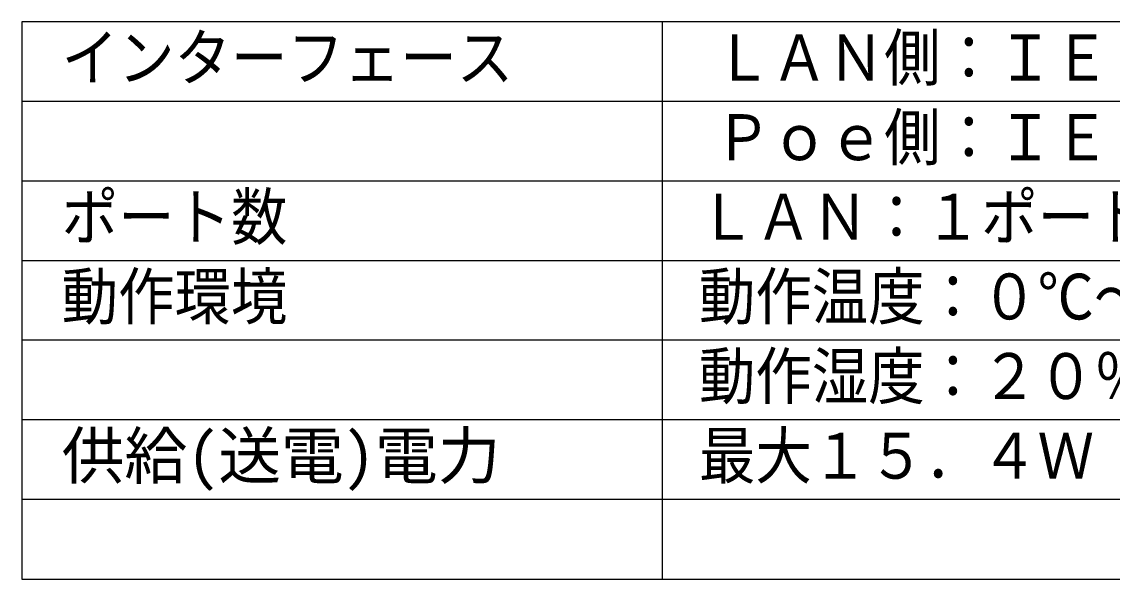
# Model space of a CAD drawing. Units: millimetres, scale not verified. Extents: x -63 to 63, y -57 to 58.
# Drawn here: x -62.5 to 5.9, y -56.9 to -21.9 of the extents above; entities that cross this region are included whole.
import ezdxf
from ezdxf.enums import TextEntityAlignment as Align

# ---------------------------------------------------------------- set-up
doc = ezdxf.new("R2010")
doc.units = ezdxf.units.MM
doc.header["$LTSCALE"] = 0.191492
doc.layers.add('0-1_MOJI1', color=3, linetype='Continuous')
doc.layers.add('0-2_WAKU', color=7, linetype='Continuous')
doc.styles.add('ＭＳ ゴシック', font='')
doc.styles.get('ＭＳ ゴシック').set_extended_font_data('MS Gothic')

msp = doc.modelspace()

# ---------------------------------------------------------------- linework, layer by layer
at = {"layer": '0-2_WAKU', "color": 4}
for p, q in [((-62.5033, -21.8541), (-62.5033, -56.8541)), ((62.4966, -21.8541), (-62.5033, -21.8541)), ((-22.2978, -56.8541), (-22.2978, -21.8541)), ((-62.5033, -56.8541), (62.4966, -56.8541))]:
    msp.add_line(p, q, dxfattribs=at)
at = {"layer": '0-2_WAKU', "color": 1}
for p, q in [((62.4966, -26.8541), (-62.5033, -26.8541)), ((62.4966, -31.8541), (-62.5033, -31.8541)), ((62.4966, -36.8541), (-62.5033, -36.8541)), ((62.4966, -41.8541), (-62.5033, -41.8541)), ((62.4966, -46.8541), (-62.5033, -46.8541)), ((62.4966, -51.8541), (-62.5033, -51.8541))]:
    msp.add_line(p, q, dxfattribs=at)

# ---------------------------------------------------------------- texts
at = {"layer": '0-1_MOJI1', "color": 2, "style": 'ＭＳ ゴシック', "width": 0.9}
for s, p in [('インターフェース', (-60.0033, -26.4092)), ('ＬＡＮ側：ＩＥＥＥ８０２．３ 準拠', (-19.0034, -26.4092)), ('Ｐｏｅ側：ＩＥＥＥ８０２．３ａｆ準拠', (-19.0034, -31.4092)), ('ポート数', (-60.0033, -36.4092)), ('ＬＡＮ：１ポート、ＰｏＥ（ＬＡＮ）：１ポート', (-20.0034, -36.4092)), ('動作環境', (-60.0033, -41.4092)), ('動作温度：０℃～４０℃', (-20.0034, -41.4092)), ('動作湿度：２０％～９０％（結露なし）', (-20.0034, -46.4092)), ('最大１５．４Ｗ', (-20.0034, -51.4092))]:
    msp.add_text(s, height=2.886, dxfattribs=at).set_placement(p, align=Align.BOTTOM_LEFT)
at = {"layer": '0-1_MOJI1', "color": 2, "style": 'ＭＳ ゴシック'}
msp.add_text('供給(送電)電力', height=2.886, dxfattribs=at).set_placement((-60.0033, -51.4092), align=Align.BOTTOM_LEFT)

doc.saveas('drawing.dxf')
